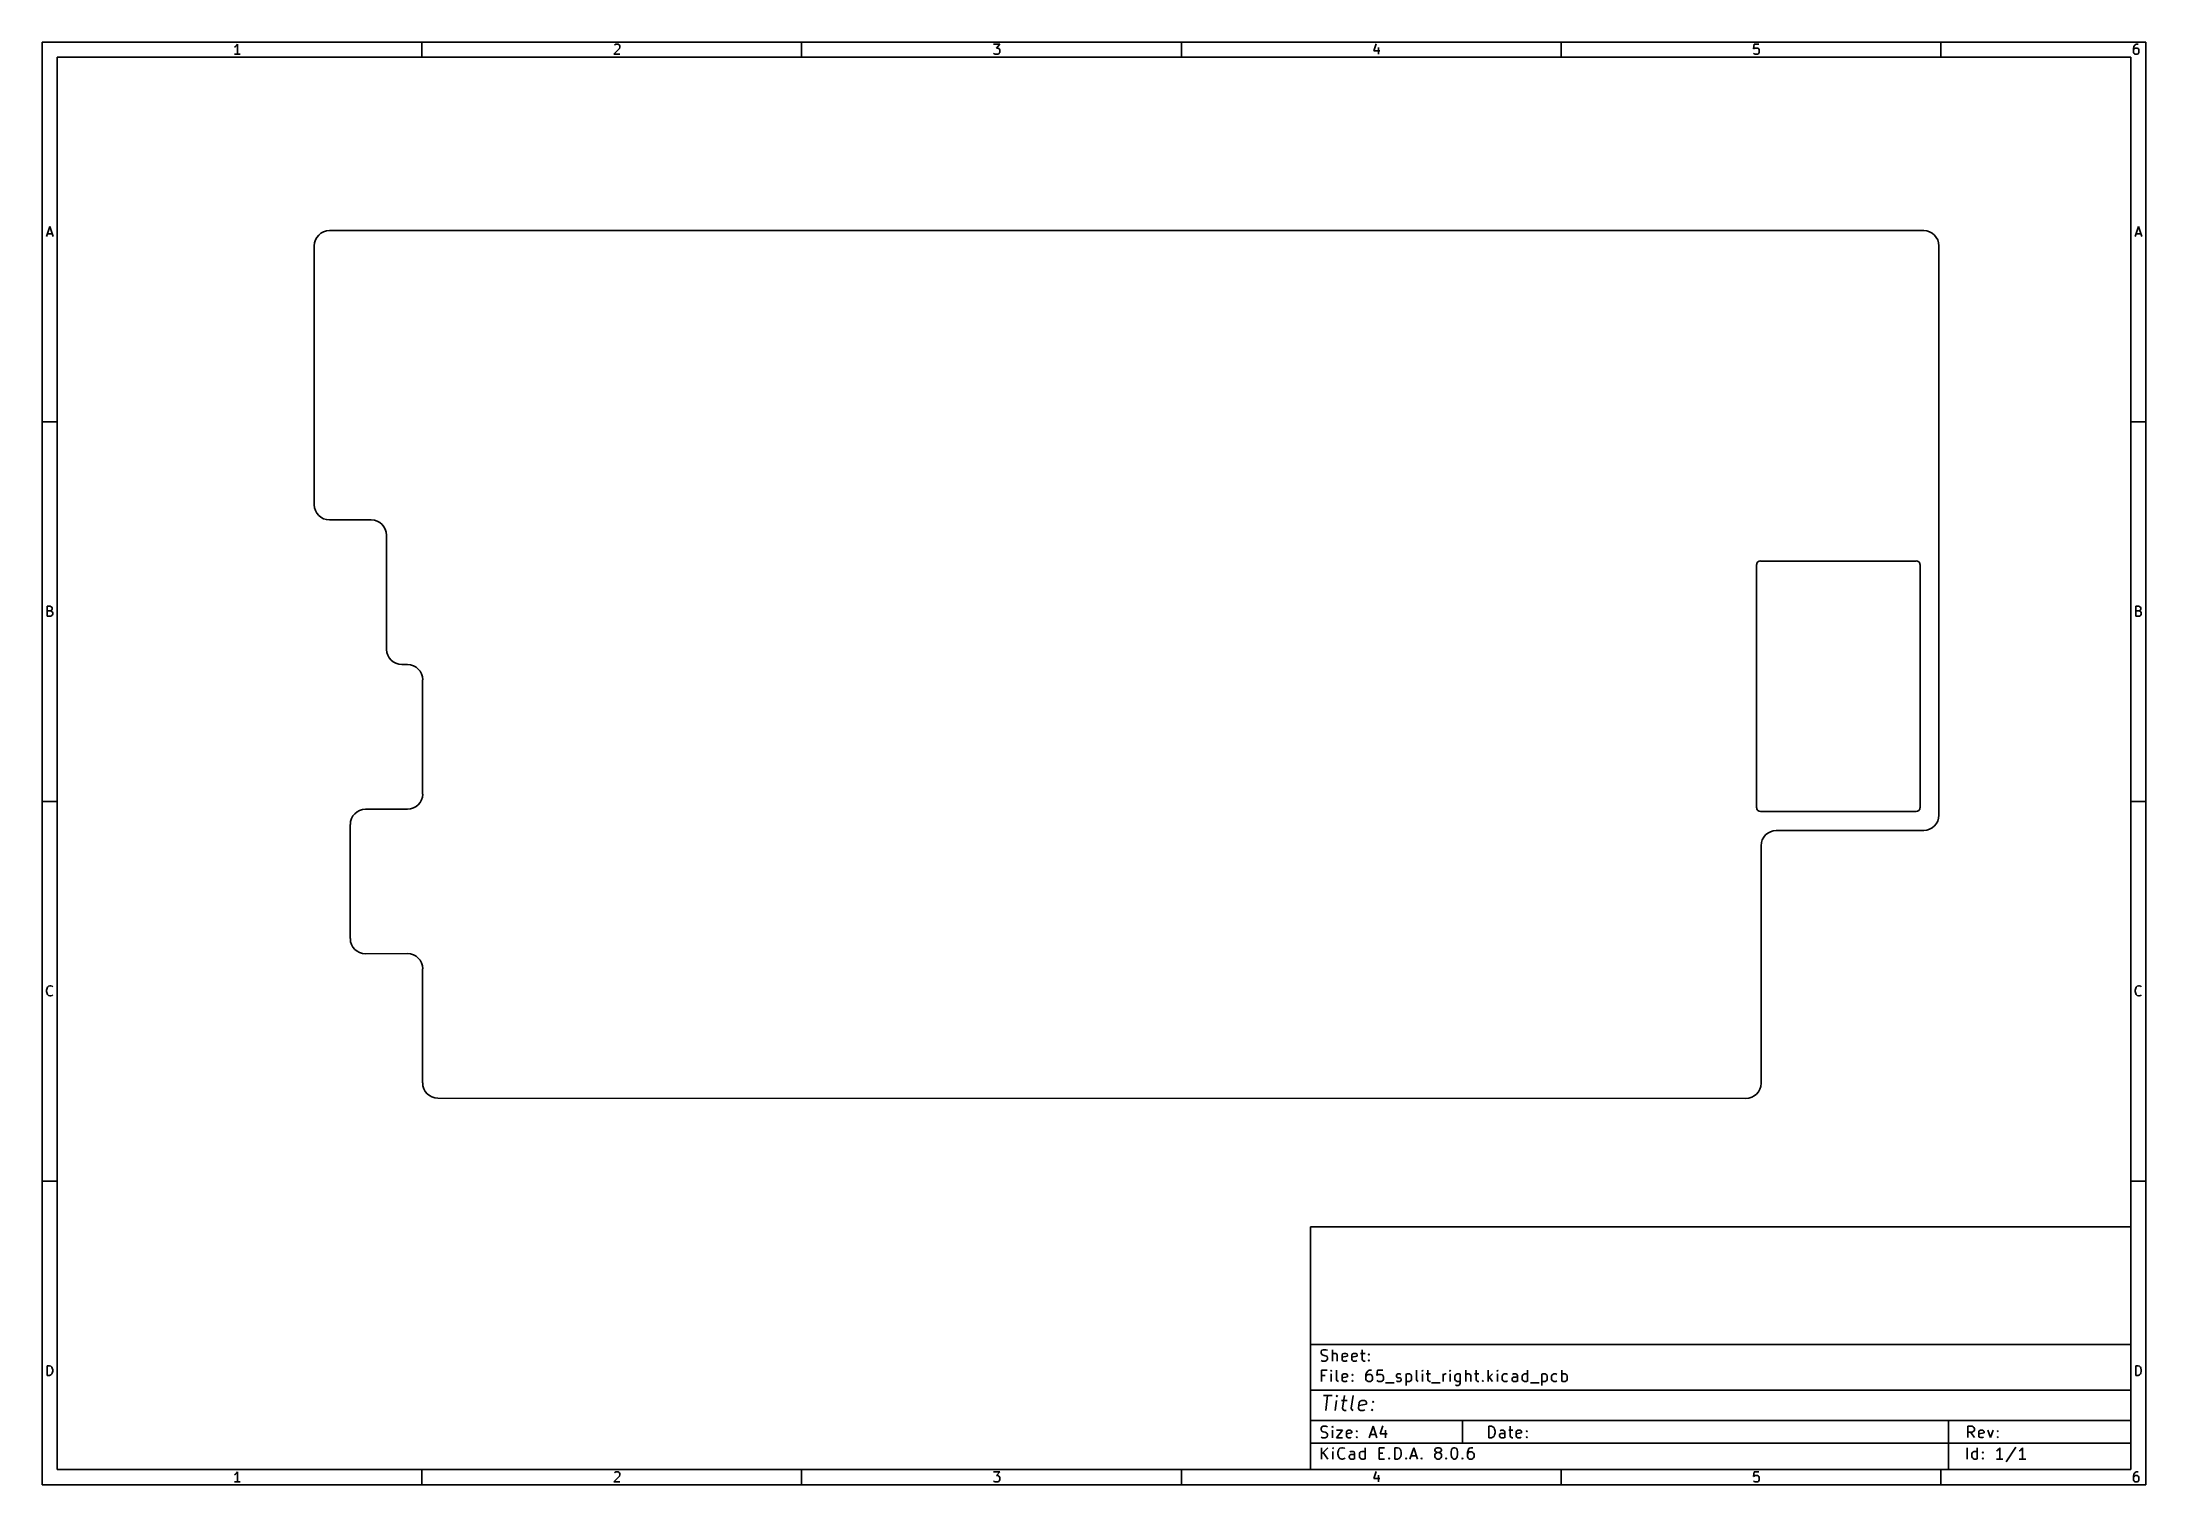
# Model space of a CAD drawing. Extents: x -9.8 to 1.1, y -6.5 to 1.
import ezdxf

# ---------------------------------------------------------------- set-up
doc = ezdxf.new("R2010")
doc.units = 0
doc.header["$MEASUREMENT"] = 0
doc.layers.add('BLACK', color=7, linetype='CONTINUOUS')

msp = doc.modelspace()

# ---------------------------------------------------------------- linework, layer by layer
at = {"layer": 'BLACK', "linetype": 'CONTINUOUS'}
for p, q in [((-9.833, 0.977), (1.073, 0.977)), ((-9.833, -6.503), (-9.833, 0.977)), ((-9.754, 0.899), (0.994, 0.899)), ((-9.754, -6.424), (-9.754, 0.899)), ((-8.83, 0.954), (-8.835, 0.951)), ((-8.805, 0.915), (-8.835, 0.915)), ((-8.825, 0.959), (-8.83, 0.954)), ((-8.82, 0.966), (-8.825, 0.959)), ((-8.82, 0.915), (-8.82, 0.966)), ((-7.864, 0.899), (-7.864, 0.977)), ((-6.839, 0.944), (-6.869, 0.915)), ((-6.869, 0.915), (-6.837, 0.915)), ((-6.866, 0.961), (-6.864, 0.963)), ((-6.864, 0.963), (-6.859, 0.966)), ((-6.859, 0.966), (-6.847, 0.966)), ((-6.847, 0.966), (-6.842, 0.963)), ((-6.842, 0.963), (-6.839, 0.961)), ((-6.839, 0.961), (-6.837, 0.956)), ((-6.837, 0.951), (-6.839, 0.944)), ((-6.837, 0.956), (-6.837, 0.951)), ((-5.896, 0.899), (-5.896, 0.977)), ((-4.9, 0.966), (-4.868, 0.966)), ((-4.898, 0.917), (-4.9, 0.92)), ((-4.893, 0.915), (-4.898, 0.917)), ((-4.878, 0.915), (-4.893, 0.915)), ((-4.868, 0.966), (-4.886, 0.946)), ((-4.886, 0.946), (-4.878, 0.946)), ((-4.878, 0.946), (-4.873, 0.944)), ((-4.873, 0.917), (-4.878, 0.915)), ((-4.873, 0.944), (-4.871, 0.942)), ((-4.871, 0.92), (-4.873, 0.917)), ((-4.871, 0.942), (-4.868, 0.937)), ((-4.868, 0.924), (-4.871, 0.92)), ((-4.868, 0.937), (-4.868, 0.924)), ((-3.927, 0.899), (-3.927, 0.977)), ((-2.917, 0.968), (-2.929, 0.932)), ((-2.929, 0.932), (-2.898, 0.932)), ((-2.905, 0.949), (-2.905, 0.915)), ((-1.959, 0.899), (-1.959, 0.977)), ((-0.958, 0.966), (-0.961, 0.942)), ((-0.961, 0.942), (-0.958, 0.944)), ((-0.958, 0.917), (-0.961, 0.92)), ((-0.934, 0.966), (-0.958, 0.966)), ((-0.958, 0.944), (-0.953, 0.946)), ((-0.953, 0.915), (-0.958, 0.917)), ((-0.953, 0.946), (-0.941, 0.946)), ((-0.941, 0.915), (-0.953, 0.915)), ((-0.941, 0.946), (-0.936, 0.944)), ((-0.936, 0.917), (-0.941, 0.915)), ((-0.936, 0.944), (-0.934, 0.942)), ((-0.934, 0.92), (-0.936, 0.917)), ((-0.934, 0.942), (-0.931, 0.937)), ((-0.931, 0.924), (-0.934, 0.92)), ((-0.931, 0.937), (-0.931, 0.924)), ((0.01, 0.899), (0.01, 0.977)), ((0.994, 0.899), (0.994, -6.424)), ((1.01, 0.954), (1.008, 0.944)), ((1.008, 0.944), (1.008, 0.924)), ((1.01, 0.942), (1.008, 0.937)), ((1.008, 0.924), (1.01, 0.92)), ((1.015, 0.961), (1.01, 0.954)), ((1.013, 0.944), (1.01, 0.942)), ((1.01, 0.92), (1.013, 0.917)), ((1.018, 0.946), (1.013, 0.944)), ((1.013, 0.917), (1.018, 0.915)), ((1.018, 0.963), (1.015, 0.961)), ((1.022, 0.966), (1.018, 0.963)), ((1.027, 0.946), (1.018, 0.946)), ((1.018, 0.915), (1.027, 0.915)), ((1.032, 0.966), (1.022, 0.966)), ((1.032, 0.944), (1.027, 0.946)), ((1.027, 0.915), (1.032, 0.917)), ((1.035, 0.942), (1.032, 0.944)), ((1.032, 0.917), (1.035, 0.92)), ((1.037, 0.937), (1.035, 0.942)), ((1.035, 0.92), (1.037, 0.924)), ((1.037, 0.924), (1.037, 0.937)), ((1.073, 0.977), (1.073, -6.503)), ((-9.81, -0.03), (-9.793, 0.021)), ((-9.793, 0.021), (-9.776, -0.03)), ((-8.343, 0), (-0.079, 0)), ((1.017, -0.03), (1.034, 0.021)), ((1.034, 0.021), (1.051, -0.03)), ((-9.805, -0.016), (-9.781, -0.016)), ((-8.422, -0.079), (-8.422, -1.421)), ((0, -0.079), (0, -3.031)), ((1.021, -0.016), (1.046, -0.016)), ((-9.833, -0.991), (-9.754, -0.991)), ((1.073, -0.991), (0.994, -0.991)), ((-8.126, -1.5), (-8.343, -1.5)), ((-8.047, -1.579), (-8.047, -2.171)), ((-0.945, -2.992), (-0.945, -1.732)), ((-0.925, -1.713), (-0.118, -1.713)), ((-0.098, -1.732), (-0.098, -2.992)), ((-9.807, -1.999), (-9.807, -1.948)), ((-9.807, -1.948), (-9.79, -1.948)), ((-9.79, -1.948), (-9.785, -1.95)), ((-9.785, -1.95), (-9.782, -1.952)), ((-9.782, -1.952), (-9.78, -1.957)), ((-9.78, -1.962), (-9.782, -1.967)), ((-9.78, -1.957), (-9.78, -1.962)), ((1.02, -1.999), (1.02, -1.948)), ((1.02, -1.948), (1.037, -1.948)), ((1.037, -1.948), (1.042, -1.95)), ((1.042, -1.95), (1.045, -1.952)), ((1.045, -1.952), (1.047, -1.957)), ((1.047, -1.962), (1.045, -1.967)), ((1.047, -1.957), (1.047, -1.962)), ((-9.79, -1.972), (-9.807, -1.972)), ((-9.787, -1.999), (-9.807, -1.999)), ((-9.785, -1.969), (-9.79, -1.972)), ((-9.79, -1.972), (-9.782, -1.974)), ((-9.782, -1.996), (-9.787, -1.999)), ((-9.782, -1.967), (-9.785, -1.969)), ((-9.782, -1.974), (-9.78, -1.977)), ((-9.78, -1.994), (-9.782, -1.996)), ((-9.78, -1.977), (-9.777, -1.982)), ((-9.777, -1.989), (-9.78, -1.994)), ((-9.777, -1.982), (-9.777, -1.989)), ((1.037, -1.972), (1.02, -1.972)), ((1.04, -1.999), (1.02, -1.999)), ((1.042, -1.969), (1.037, -1.972)), ((1.037, -1.972), (1.045, -1.974)), ((1.045, -1.996), (1.04, -1.999)), ((1.045, -1.967), (1.042, -1.969)), ((1.045, -1.974), (1.047, -1.977)), ((1.047, -1.994), (1.045, -1.996)), ((1.047, -1.977), (1.049, -1.982)), ((1.049, -1.989), (1.047, -1.994)), ((1.049, -1.982), (1.049, -1.989)), ((-7.938, -2.25), (-7.968, -2.25)), ((-7.86, -2.329), (-7.86, -2.921)), ((-9.833, -2.96), (-9.754, -2.96)), ((-7.938, -3), (-8.156, -3)), ((-0.118, -3.012), (-0.925, -3.012)), ((1.073, -2.96), (0.994, -2.96)), ((-8.235, -3.079), (-8.235, -3.671)), ((-0.079, -3.11), (-0.843, -3.11)), ((-0.922, -4.421), (-0.922, -3.189)), ((-8.156, -3.75), (-7.938, -3.748)), ((-9.807, -3.928), (-9.804, -3.923)), ((-9.804, -3.923), (-9.799, -3.918)), ((-9.799, -3.918), (-9.792, -3.916)), ((-9.792, -3.916), (-9.787, -3.916)), ((-9.787, -3.916), (-9.78, -3.918)), ((-9.78, -3.918), (-9.777, -3.921)), ((-7.86, -3.827), (-7.86, -4.419)), ((1.02, -3.928), (1.023, -3.923)), ((1.023, -3.923), (1.028, -3.918)), ((1.028, -3.918), (1.035, -3.916)), ((1.035, -3.916), (1.04, -3.916)), ((1.04, -3.916), (1.047, -3.918)), ((1.047, -3.918), (1.049, -3.921)), ((-9.809, -3.938), (-9.807, -3.928)), ((-9.809, -3.945), (-9.809, -3.938)), ((-9.807, -3.955), (-9.809, -3.945)), ((-9.804, -3.96), (-9.807, -3.955)), ((-9.799, -3.965), (-9.804, -3.96)), ((-9.792, -3.967), (-9.799, -3.965)), ((-9.787, -3.967), (-9.792, -3.967)), ((-9.78, -3.965), (-9.787, -3.967)), ((-9.777, -3.962), (-9.78, -3.965)), ((1.018, -3.938), (1.02, -3.928)), ((1.018, -3.945), (1.018, -3.938)), ((1.02, -3.955), (1.018, -3.945)), ((1.023, -3.96), (1.02, -3.955)), ((1.028, -3.965), (1.023, -3.96)), ((1.035, -3.967), (1.028, -3.965)), ((1.04, -3.967), (1.035, -3.967)), ((1.047, -3.965), (1.04, -3.967)), ((1.049, -3.962), (1.047, -3.965)), ((-7.781, -4.498), (-1.001, -4.5)), ((-9.833, -4.928), (-9.754, -4.928)), ((1.073, -4.928), (0.994, -4.928)), ((-3.258, -5.165), (0.994, -5.165)), ((-3.258, -6.424), (-3.258, -5.165)), ((0.994, -5.165), (0.994, -6.424)), ((-3.258, -5.775), (0.994, -5.775)), ((-9.807, -5.936), (-9.807, -5.885)), ((-9.807, -5.885), (-9.794, -5.885)), ((-9.794, -5.885), (-9.787, -5.887)), ((-9.787, -5.887), (-9.782, -5.892)), ((-3.203, -5.813), (-3.2, -5.807)), ((-3.203, -5.819), (-3.203, -5.813)), ((-3.2, -5.824), (-3.203, -5.819)), ((-3.203, -5.858), (-3.195, -5.861)), ((-3.2, -5.807), (-3.198, -5.805)), ((-3.198, -5.827), (-3.2, -5.824)), ((-3.198, -5.805), (-3.192, -5.802)), ((-3.192, -5.83), (-3.198, -5.827)), ((-3.195, -5.861), (-3.181, -5.861)), ((-3.192, -5.802), (-3.178, -5.802)), ((-3.181, -5.833), (-3.192, -5.83)), ((-3.175, -5.836), (-3.181, -5.833)), ((-3.181, -5.861), (-3.175, -5.858)), ((-3.178, -5.802), (-3.169, -5.805)), ((-3.172, -5.838), (-3.175, -5.836)), ((-3.175, -5.858), (-3.172, -5.855)), ((-3.169, -5.844), (-3.172, -5.838)), ((-3.172, -5.855), (-3.169, -5.85)), ((-3.169, -5.85), (-3.169, -5.844)), ((-3.144, -5.861), (-3.144, -5.802)), ((-3.141, -5.824), (-3.144, -5.827)), ((-3.136, -5.822), (-3.141, -5.824)), ((-3.127, -5.822), (-3.136, -5.822)), ((-3.122, -5.824), (-3.127, -5.822)), ((-3.119, -5.83), (-3.122, -5.824)), ((-3.119, -5.861), (-3.119, -5.83)), ((-3.094, -5.83), (-3.091, -5.824)), ((-3.094, -5.852), (-3.094, -5.83)), ((-3.065, -5.836), (-3.094, -5.841)), ((-3.091, -5.858), (-3.094, -5.852)), ((-3.091, -5.824), (-3.085, -5.822)), ((-3.085, -5.861), (-3.091, -5.858)), ((-3.085, -5.822), (-3.074, -5.822)), ((-3.074, -5.861), (-3.085, -5.861)), ((-3.074, -5.822), (-3.068, -5.824)), ((-3.068, -5.858), (-3.074, -5.861)), ((-3.068, -5.824), (-3.065, -5.83)), ((-3.065, -5.83), (-3.065, -5.836)), ((-3.043, -5.83), (-3.04, -5.824)), ((-3.043, -5.852), (-3.043, -5.83)), ((-3.015, -5.836), (-3.043, -5.841)), ((-3.04, -5.858), (-3.043, -5.852)), ((-3.04, -5.824), (-3.035, -5.822)), ((-3.035, -5.861), (-3.04, -5.858)), ((-3.035, -5.822), (-3.023, -5.822)), ((-3.023, -5.861), (-3.035, -5.861)), ((-3.023, -5.822), (-3.018, -5.824)), ((-3.018, -5.858), (-3.023, -5.861)), ((-3.018, -5.824), (-3.015, -5.83)), ((-3.015, -5.83), (-3.015, -5.836)), ((-2.998, -5.822), (-2.975, -5.822)), ((-2.99, -5.802), (-2.99, -5.852)), ((-2.99, -5.852), (-2.987, -5.858)), ((-2.987, -5.858), (-2.981, -5.861)), ((-2.981, -5.861), (-2.975, -5.861)), ((-2.959, -5.827), (-2.956, -5.824)), ((-2.956, -5.83), (-2.959, -5.827)), ((-2.959, -5.858), (-2.956, -5.855)), ((-2.956, -5.861), (-2.959, -5.858)), ((-2.956, -5.824), (-2.953, -5.827)), ((-2.956, -5.824), (-2.956, -5.83)), ((-2.953, -5.827), (-2.956, -5.83)), ((-2.956, -5.855), (-2.953, -5.858)), ((-2.956, -5.855), (-2.956, -5.861)), ((-2.953, -5.858), (-2.956, -5.861)), ((1.02, -5.936), (1.02, -5.885)), ((1.02, -5.885), (1.032, -5.885)), ((1.032, -5.885), (1.04, -5.887)), ((1.04, -5.887), (1.045, -5.892)), ((-9.794, -5.936), (-9.807, -5.936)), ((-9.787, -5.933), (-9.794, -5.936)), ((-9.782, -5.928), (-9.787, -5.933)), ((-9.782, -5.892), (-9.78, -5.897)), ((-9.78, -5.924), (-9.782, -5.928)), ((-9.78, -5.897), (-9.777, -5.906)), ((-9.777, -5.914), (-9.78, -5.924)), ((-9.777, -5.906), (-9.777, -5.914)), ((-3.2, -5.967), (-3.2, -5.908)), ((-3.2, -5.908), (-3.172, -5.908)), ((-3.181, -5.936), (-3.2, -5.936)), ((-3.15, -5.908), (-3.153, -5.911)), ((-3.153, -5.911), (-3.15, -5.914)), ((-3.147, -5.911), (-3.15, -5.908)), ((-3.15, -5.908), (-3.15, -5.914)), ((-3.15, -5.914), (-3.147, -5.911)), ((-3.15, -5.967), (-3.15, -5.928)), ((-3.122, -5.959), (-3.122, -5.908)), ((-3.119, -5.964), (-3.122, -5.959)), ((-3.113, -5.967), (-3.119, -5.964)), ((-3.094, -5.936), (-3.091, -5.931)), ((-3.094, -5.959), (-3.094, -5.936)), ((-3.065, -5.942), (-3.094, -5.948)), ((-3.091, -5.964), (-3.094, -5.959)), ((-3.091, -5.931), (-3.085, -5.928)), ((-3.085, -5.967), (-3.091, -5.964)), ((-3.085, -5.928), (-3.074, -5.928)), ((-3.074, -5.967), (-3.085, -5.967)), ((-3.074, -5.928), (-3.068, -5.931)), ((-3.068, -5.964), (-3.074, -5.967)), ((-3.068, -5.931), (-3.065, -5.936)), ((-3.065, -5.936), (-3.065, -5.942)), ((-3.043, -5.933), (-3.04, -5.931)), ((-3.04, -5.936), (-3.043, -5.933)), ((-3.043, -5.964), (-3.04, -5.962)), ((-3.04, -5.967), (-3.043, -5.964)), ((-3.04, -5.931), (-3.037, -5.933)), ((-3.04, -5.931), (-3.04, -5.936)), ((-3.037, -5.933), (-3.04, -5.936)), ((-3.04, -5.962), (-3.037, -5.964)), ((-3.04, -5.962), (-3.04, -5.967)), ((-3.037, -5.964), (-3.04, -5.967)), ((-2.967, -5.922), (-2.97, -5.933)), ((-2.97, -5.933), (-2.97, -5.956)), ((-2.967, -5.936), (-2.97, -5.942)), ((-2.97, -5.956), (-2.967, -5.962)), ((-2.961, -5.914), (-2.967, -5.922)), ((-2.964, -5.933), (-2.967, -5.936)), ((-2.967, -5.962), (-2.964, -5.964)), ((-2.959, -5.931), (-2.964, -5.933)), ((-2.964, -5.964), (-2.959, -5.967)), ((-2.959, -5.911), (-2.961, -5.914)), ((-2.953, -5.908), (-2.959, -5.911)), ((-2.947, -5.931), (-2.959, -5.931)), ((-2.959, -5.967), (-2.947, -5.967)), ((-2.942, -5.908), (-2.953, -5.908)), ((-2.942, -5.933), (-2.947, -5.931)), ((-2.947, -5.967), (-2.942, -5.964)), ((-2.939, -5.936), (-2.942, -5.933)), ((-2.942, -5.964), (-2.939, -5.962)), ((-2.936, -5.942), (-2.939, -5.936)), ((-2.939, -5.962), (-2.936, -5.956)), ((-2.936, -5.956), (-2.936, -5.942)), ((-2.911, -5.908), (-2.914, -5.936)), ((-2.914, -5.936), (-2.911, -5.933)), ((-2.911, -5.964), (-2.914, -5.962)), ((-2.883, -5.908), (-2.911, -5.908)), ((-2.911, -5.933), (-2.905, -5.931)), ((-2.905, -5.967), (-2.911, -5.964)), ((-2.905, -5.931), (-2.891, -5.931)), ((-2.891, -5.967), (-2.905, -5.967)), ((-2.891, -5.931), (-2.885, -5.933)), ((-2.885, -5.964), (-2.891, -5.967)), ((-2.885, -5.933), (-2.883, -5.936)), ((-2.883, -5.962), (-2.885, -5.964)), ((-2.883, -5.936), (-2.88, -5.942)), ((-2.88, -5.956), (-2.883, -5.962)), ((-2.88, -5.942), (-2.88, -5.956)), ((-2.869, -5.973), (-2.824, -5.973)), ((-2.812, -5.936), (-2.81, -5.931)), ((-2.812, -5.939), (-2.812, -5.936)), ((-2.81, -5.945), (-2.812, -5.939)), ((-2.812, -5.964), (-2.807, -5.967)), ((-2.81, -5.931), (-2.804, -5.928)), ((-2.804, -5.948), (-2.81, -5.945)), ((-2.807, -5.967), (-2.795, -5.967)), ((-2.804, -5.928), (-2.795, -5.928)), ((-2.795, -5.948), (-2.804, -5.948)), ((-2.795, -5.928), (-2.79, -5.931)), ((-2.79, -5.95), (-2.795, -5.948)), ((-2.795, -5.967), (-2.79, -5.964)), ((-2.787, -5.956), (-2.79, -5.95)), ((-2.79, -5.964), (-2.787, -5.959)), ((-2.787, -5.959), (-2.787, -5.956)), ((-2.762, -5.928), (-2.762, -5.987)), ((-2.762, -5.931), (-2.756, -5.928)), ((-2.756, -5.967), (-2.762, -5.964)), ((-2.756, -5.928), (-2.745, -5.928)), ((-2.745, -5.967), (-2.756, -5.967)), ((-2.745, -5.928), (-2.739, -5.931)), ((-2.739, -5.964), (-2.745, -5.967)), ((-2.739, -5.931), (-2.736, -5.933)), ((-2.736, -5.962), (-2.739, -5.964)), ((-2.736, -5.933), (-2.734, -5.939)), ((-2.734, -5.956), (-2.736, -5.962)), ((-2.734, -5.939), (-2.734, -5.956)), ((-2.708, -5.959), (-2.708, -5.908)), ((-2.705, -5.964), (-2.708, -5.959)), ((-2.7, -5.967), (-2.705, -5.964)), ((-2.677, -5.908), (-2.68, -5.911)), ((-2.68, -5.911), (-2.677, -5.914)), ((-2.675, -5.911), (-2.677, -5.908)), ((-2.677, -5.908), (-2.677, -5.914)), ((-2.677, -5.914), (-2.675, -5.911)), ((-2.677, -5.967), (-2.677, -5.928)), ((-2.658, -5.928), (-2.635, -5.928)), ((-2.649, -5.908), (-2.649, -5.959)), ((-2.649, -5.959), (-2.646, -5.964)), ((-2.646, -5.964), (-2.641, -5.967)), ((-2.641, -5.967), (-2.635, -5.967)), ((-2.63, -5.973), (-2.585, -5.973)), ((-2.57, -5.967), (-2.57, -5.928)), ((-2.57, -5.939), (-2.568, -5.933)), ((-2.568, -5.933), (-2.565, -5.931)), ((-2.565, -5.931), (-2.559, -5.928)), ((-2.559, -5.928), (-2.554, -5.928)), ((-2.534, -5.908), (-2.537, -5.911)), ((-2.537, -5.911), (-2.534, -5.914)), ((-2.531, -5.911), (-2.534, -5.908)), ((-2.534, -5.908), (-2.534, -5.914)), ((-2.534, -5.914), (-2.531, -5.911)), ((-2.534, -5.967), (-2.534, -5.928)), ((-2.509, -5.939), (-2.506, -5.933)), ((-2.509, -5.956), (-2.509, -5.939)), ((-2.506, -5.962), (-2.509, -5.956)), ((-2.506, -5.933), (-2.503, -5.931)), ((-2.503, -5.964), (-2.506, -5.962)), ((-2.5, -5.987), (-2.506, -5.984)), ((-2.503, -5.931), (-2.497, -5.928)), ((-2.497, -5.967), (-2.503, -5.964)), ((-2.492, -5.987), (-2.5, -5.987)), ((-2.497, -5.928), (-2.486, -5.928)), ((-2.486, -5.967), (-2.497, -5.967)), ((-2.486, -5.984), (-2.492, -5.987)), ((-2.486, -5.928), (-2.481, -5.931)), ((-2.481, -5.964), (-2.486, -5.967)), ((-2.483, -5.981), (-2.486, -5.984)), ((-2.481, -5.976), (-2.483, -5.981)), ((-2.481, -5.928), (-2.481, -5.976)), ((-2.452, -5.967), (-2.452, -5.908)), ((-2.45, -5.931), (-2.452, -5.933)), ((-2.444, -5.928), (-2.45, -5.931)), ((-2.436, -5.928), (-2.444, -5.928)), ((-2.43, -5.931), (-2.436, -5.928)), ((-2.427, -5.936), (-2.43, -5.931)), ((-2.427, -5.967), (-2.427, -5.936)), ((-2.407, -5.928), (-2.385, -5.928)), ((-2.399, -5.908), (-2.399, -5.959)), ((-2.399, -5.959), (-2.396, -5.964)), ((-2.396, -5.964), (-2.391, -5.967)), ((-2.391, -5.967), (-2.385, -5.967)), ((-2.368, -5.964), (-2.365, -5.962)), ((-2.365, -5.967), (-2.368, -5.964)), ((-2.365, -5.962), (-2.362, -5.964)), ((-2.365, -5.962), (-2.365, -5.967)), ((-2.362, -5.964), (-2.365, -5.967)), ((-2.337, -5.967), (-2.337, -5.908)), ((-2.315, -5.928), (-2.337, -5.95)), ((-2.331, -5.945), (-2.315, -5.967)), ((-2.289, -5.908), (-2.292, -5.911)), ((-2.292, -5.911), (-2.289, -5.914)), ((-2.286, -5.911), (-2.289, -5.908)), ((-2.289, -5.908), (-2.289, -5.914)), ((-2.289, -5.914), (-2.286, -5.911)), ((-2.289, -5.967), (-2.289, -5.928)), ((-2.264, -5.939), (-2.261, -5.933)), ((-2.264, -5.956), (-2.264, -5.939)), ((-2.261, -5.962), (-2.264, -5.956)), ((-2.261, -5.933), (-2.258, -5.931)), ((-2.258, -5.964), (-2.261, -5.962)), ((-2.258, -5.931), (-2.253, -5.928)), ((-2.253, -5.967), (-2.258, -5.964)), ((-2.253, -5.928), (-2.241, -5.928)), ((-2.241, -5.967), (-2.253, -5.967)), ((-2.241, -5.928), (-2.236, -5.931)), ((-2.236, -5.964), (-2.241, -5.967)), ((-2.213, -5.953), (-2.211, -5.948)), ((-2.213, -5.959), (-2.213, -5.953)), ((-2.211, -5.964), (-2.213, -5.959)), ((-2.205, -5.928), (-2.211, -5.931)), ((-2.211, -5.948), (-2.205, -5.945)), ((-2.205, -5.967), (-2.211, -5.964)), ((-2.194, -5.928), (-2.205, -5.928)), ((-2.205, -5.945), (-2.191, -5.945)), ((-2.191, -5.967), (-2.205, -5.967)), ((-2.188, -5.931), (-2.194, -5.928)), ((-2.191, -5.945), (-2.185, -5.942)), ((-2.185, -5.964), (-2.191, -5.967)), ((-2.185, -5.936), (-2.188, -5.931)), ((-2.185, -5.967), (-2.185, -5.936)), ((-2.16, -5.939), (-2.157, -5.933)), ((-2.16, -5.956), (-2.16, -5.939)), ((-2.157, -5.962), (-2.16, -5.956)), ((-2.157, -5.933), (-2.154, -5.931)), ((-2.154, -5.964), (-2.157, -5.962)), ((-2.154, -5.931), (-2.149, -5.928)), ((-2.149, -5.967), (-2.154, -5.964)), ((-2.149, -5.928), (-2.137, -5.928)), ((-2.137, -5.967), (-2.149, -5.967)), ((-2.137, -5.928), (-2.132, -5.931)), ((-2.132, -5.964), (-2.137, -5.967)), ((-2.132, -5.967), (-2.132, -5.908)), ((-2.118, -5.973), (-2.073, -5.973)), ((-2.059, -5.928), (-2.059, -5.987)), ((-2.059, -5.931), (-2.053, -5.928)), ((-2.053, -5.967), (-2.059, -5.964)), ((-2.053, -5.928), (-2.042, -5.928)), ((-2.042, -5.967), (-2.053, -5.967)), ((-2.042, -5.928), (-2.036, -5.931)), ((-2.036, -5.964), (-2.042, -5.967)), ((-2.036, -5.931), (-2.033, -5.933)), ((-2.033, -5.962), (-2.036, -5.964)), ((-2.033, -5.933), (-2.031, -5.939)), ((-2.031, -5.956), (-2.033, -5.962)), ((-2.031, -5.939), (-2.031, -5.956)), ((-2.008, -5.939), (-2.005, -5.933)), ((-2.008, -5.956), (-2.008, -5.939)), ((-2.005, -5.962), (-2.008, -5.956)), ((-2.005, -5.933), (-2.002, -5.931)), ((-2.002, -5.964), (-2.005, -5.962)), ((-2.002, -5.931), (-1.997, -5.928)), ((-1.997, -5.967), (-2.002, -5.964)), ((-1.997, -5.928), (-1.986, -5.928)), ((-1.986, -5.967), (-1.997, -5.967)), ((-1.986, -5.928), (-1.98, -5.931)), ((-1.98, -5.964), (-1.986, -5.967)), ((-1.955, -5.967), (-1.955, -5.908)), ((-1.955, -5.931), (-1.949, -5.928)), ((-1.949, -5.967), (-1.955, -5.964)), ((-1.949, -5.928), (-1.938, -5.928)), ((-1.938, -5.967), (-1.949, -5.967)), ((-1.938, -5.928), (-1.932, -5.931)), ((-1.932, -5.964), (-1.938, -5.967)), ((-1.932, -5.931), (-1.929, -5.933)), ((-1.929, -5.962), (-1.932, -5.964)), ((-1.929, -5.933), (-1.927, -5.939)), ((-1.927, -5.956), (-1.929, -5.962)), ((-1.927, -5.939), (-1.927, -5.956)), ((1.032, -5.936), (1.02, -5.936)), ((1.04, -5.933), (1.032, -5.936)), ((1.045, -5.928), (1.04, -5.933)), ((1.045, -5.892), (1.047, -5.897)), ((1.047, -5.924), (1.045, -5.928)), ((1.047, -5.897), (1.049, -5.906)), ((1.049, -5.914), (1.047, -5.924)), ((1.049, -5.906), (1.049, -5.914)), ((-3.258, -6.011), (0.994, -6.011)), ((-3.191, -6.039), (-3.146, -6.039)), ((-3.178, -6.118), (-3.169, -6.039)), ((-3.13, -6.118), (-3.123, -6.065)), ((-3.12, -6.039), (-3.124, -6.043)), ((-3.124, -6.043), (-3.121, -6.046)), ((-3.12, -6.039), (-3.121, -6.046)), ((-3.121, -6.046), (-3.117, -6.043)), ((-3.117, -6.043), (-3.12, -6.039)), ((-3.097, -6.065), (-3.067, -6.065)), ((-3.082, -6.039), (-3.091, -6.106)), ((-3.091, -6.106), (-3.088, -6.114)), ((-3.046, -6.106), (-3.037, -6.039)), ((-3.043, -6.114), (-3.046, -6.106)), ((-3.008, -6.106), (-3.005, -6.076)), ((-3.006, -6.114), (-3.008, -6.106)), ((-2.968, -6.084), (-3.006, -6.091)), ((-3.005, -6.076), (-3, -6.069)), ((-3, -6.069), (-2.992, -6.065)), ((-2.992, -6.065), (-2.977, -6.065)), ((-2.977, -6.065), (-2.97, -6.069)), ((-2.97, -6.069), (-2.967, -6.076)), ((-2.967, -6.076), (-2.968, -6.084)), ((-2.937, -6.073), (-2.932, -6.069)), ((-2.933, -6.076), (-2.937, -6.073)), ((-2.932, -6.069), (-2.933, -6.076)), ((-2.929, -6.073), (-2.933, -6.076)), ((-2.932, -6.069), (-2.929, -6.073)), ((-3.258, -6.169), (0.994, -6.169)), ((-3.203, -6.211), (-3.2, -6.205)), ((-3.203, -6.216), (-3.203, -6.211)), ((-3.2, -6.205), (-3.198, -6.202)), ((-3.198, -6.202), (-3.192, -6.199)), ((-3.192, -6.199), (-3.178, -6.199)), ((-3.178, -6.199), (-3.169, -6.202)), ((-3.144, -6.199), (-3.147, -6.202)), ((-3.147, -6.202), (-3.144, -6.205)), ((-3.141, -6.202), (-3.144, -6.199)), ((-3.144, -6.199), (-3.144, -6.205)), ((-3.144, -6.205), (-3.141, -6.202)), ((-3.088, -6.114), (-3.081, -6.118)), ((-3.081, -6.118), (-3.073, -6.118)), ((-3.036, -6.118), (-3.043, -6.114)), ((-2.999, -6.118), (-3.006, -6.114)), ((-2.984, -6.118), (-2.999, -6.118)), ((-2.976, -6.114), (-2.984, -6.118)), ((-2.953, -6.259), (-2.933, -6.199)), ((-2.942, -6.114), (-2.938, -6.11)), ((-2.939, -6.118), (-2.942, -6.114)), ((-2.938, -6.11), (-2.939, -6.118)), ((-2.934, -6.114), (-2.939, -6.118)), ((-2.938, -6.11), (-2.934, -6.114)), ((-2.933, -6.199), (-2.914, -6.259)), ((-2.883, -6.197), (-2.897, -6.239)), ((-2.47, -6.169), (-2.47, -6.287)), ((-2.334, -6.259), (-2.334, -6.199)), ((-2.334, -6.199), (-2.32, -6.199)), ((-2.32, -6.199), (-2.312, -6.202)), ((-2.312, -6.202), (-2.306, -6.208)), ((-2.306, -6.208), (-2.303, -6.214)), ((-2.303, -6.214), (-2.301, -6.225)), ((-2.222, -6.199), (-2.222, -6.25)), ((0.049, -6.169), (0.049, -6.424)), ((0.15, -6.258), (0.15, -6.199)), ((0.15, -6.199), (0.172, -6.199)), ((0.172, -6.199), (0.178, -6.202)), ((0.178, -6.202), (0.181, -6.205)), ((0.181, -6.205), (0.184, -6.21)), ((0.184, -6.21), (0.184, -6.219)), ((-3.258, -6.287), (0.994, -6.287)), ((-3.2, -6.222), (-3.203, -6.216)), ((-3.203, -6.256), (-3.195, -6.259)), ((-3.198, -6.225), (-3.2, -6.222)), ((-3.2, -6.369), (-3.2, -6.31)), ((-3.167, -6.31), (-3.2, -6.343)), ((-3.192, -6.228), (-3.198, -6.225)), ((-3.195, -6.259), (-3.181, -6.259)), ((-3.181, -6.23), (-3.192, -6.228)), ((-3.175, -6.233), (-3.181, -6.23)), ((-3.181, -6.259), (-3.175, -6.256)), ((-3.172, -6.236), (-3.175, -6.233)), ((-3.175, -6.256), (-3.172, -6.253)), ((-3.169, -6.242), (-3.172, -6.236)), ((-3.172, -6.253), (-3.169, -6.247)), ((-3.169, -6.247), (-3.169, -6.242)), ((-3.144, -6.259), (-3.144, -6.219)), ((-3.141, -6.31), (-3.144, -6.313)), ((-3.144, -6.313), (-3.141, -6.315)), ((-3.139, -6.313), (-3.141, -6.31)), ((-3.141, -6.31), (-3.141, -6.315)), ((-3.141, -6.315), (-3.139, -6.313)), ((-3.122, -6.219), (-3.091, -6.219)), ((-3.091, -6.219), (-3.122, -6.259)), ((-3.122, -6.259), (-3.091, -6.259)), ((-3.116, -6.335), (-3.113, -6.324)), ((-3.113, -6.324), (-3.11, -6.318)), ((-3.11, -6.318), (-3.105, -6.313)), ((-3.105, -6.313), (-3.096, -6.31)), ((-3.096, -6.31), (-3.091, -6.31)), ((-3.091, -6.31), (-3.082, -6.313)), ((-3.082, -6.313), (-3.079, -6.315)), ((-3.071, -6.228), (-3.068, -6.222)), ((-3.071, -6.25), (-3.071, -6.228)), ((-3.043, -6.233), (-3.071, -6.239)), ((-3.068, -6.256), (-3.071, -6.25)), ((-3.068, -6.222), (-3.063, -6.219)), ((-3.063, -6.259), (-3.068, -6.256)), ((-3.063, -6.219), (-3.051, -6.219)), ((-3.051, -6.259), (-3.063, -6.259)), ((-3.051, -6.219), (-3.046, -6.222)), ((-3.046, -6.256), (-3.051, -6.259)), ((-3.046, -6.222), (-3.043, -6.228)), ((-3.043, -6.228), (-3.043, -6.233)), ((-3.02, -6.225), (-3.018, -6.222)), ((-3.018, -6.228), (-3.02, -6.225)), ((-3.02, -6.256), (-3.018, -6.253)), ((-3.018, -6.259), (-3.02, -6.256)), ((-3.018, -6.222), (-3.015, -6.225)), ((-3.018, -6.222), (-3.018, -6.228)), ((-3.015, -6.225), (-3.018, -6.228)), ((-3.018, -6.253), (-3.015, -6.256)), ((-3.018, -6.253), (-3.018, -6.259)), ((-3.015, -6.256), (-3.018, -6.259)), ((-2.975, -6.369), (-2.975, -6.31)), ((-2.947, -6.242), (-2.919, -6.242)), ((-2.902, -6.369), (-2.902, -6.31)), ((-2.902, -6.31), (-2.874, -6.31)), ((-2.897, -6.239), (-2.86, -6.239)), ((-2.869, -6.219), (-2.869, -6.259)), ((-2.821, -6.369), (-2.821, -6.31)), ((-2.821, -6.31), (-2.807, -6.31)), ((-2.807, -6.31), (-2.798, -6.313)), ((-2.798, -6.313), (-2.793, -6.318)), ((-2.793, -6.318), (-2.79, -6.324)), ((-2.79, -6.324), (-2.787, -6.335)), ((-2.742, -6.369), (-2.722, -6.31)), ((-2.722, -6.31), (-2.703, -6.369)), ((-2.613, -6.321), (-2.61, -6.315)), ((-2.613, -6.324), (-2.613, -6.321)), ((-2.61, -6.329), (-2.613, -6.324)), ((-2.61, -6.315), (-2.607, -6.313)), ((-2.607, -6.313), (-2.601, -6.31)), ((-2.601, -6.31), (-2.59, -6.31)), ((-2.59, -6.31), (-2.585, -6.313)), ((-2.585, -6.313), (-2.582, -6.315)), ((-2.582, -6.315), (-2.579, -6.321)), ((-2.579, -6.324), (-2.582, -6.329)), ((-2.579, -6.321), (-2.579, -6.324)), ((-2.528, -6.332), (-2.526, -6.321)), ((-2.526, -6.321), (-2.523, -6.315)), ((-2.523, -6.315), (-2.52, -6.313)), ((-2.52, -6.313), (-2.514, -6.31)), ((-2.514, -6.31), (-2.509, -6.31)), ((-2.509, -6.31), (-2.503, -6.313)), ((-2.503, -6.313), (-2.5, -6.315)), ((-2.5, -6.315), (-2.497, -6.321)), ((-2.497, -6.321), (-2.495, -6.332)), ((-2.441, -6.324), (-2.444, -6.335)), ((-2.436, -6.315), (-2.441, -6.324)), ((-2.433, -6.313), (-2.436, -6.315)), ((-2.427, -6.31), (-2.433, -6.313)), ((-2.416, -6.31), (-2.427, -6.31)), ((-2.32, -6.259), (-2.334, -6.259)), ((-2.312, -6.256), (-2.32, -6.259)), ((-2.306, -6.25), (-2.312, -6.256)), ((-2.303, -6.244), (-2.306, -6.25)), ((-2.301, -6.233), (-2.303, -6.244)), ((-2.301, -6.225), (-2.301, -6.233)), ((-2.278, -6.244), (-2.275, -6.239)), ((-2.278, -6.25), (-2.278, -6.244)), ((-2.275, -6.256), (-2.278, -6.25)), ((-2.27, -6.219), (-2.275, -6.222)), ((-2.275, -6.239), (-2.27, -6.236)), ((-2.27, -6.259), (-2.275, -6.256)), ((-2.258, -6.219), (-2.27, -6.219)), ((-2.27, -6.236), (-2.256, -6.236)), ((-2.256, -6.259), (-2.27, -6.259)), ((-2.253, -6.222), (-2.258, -6.219)), ((-2.256, -6.236), (-2.25, -6.233)), ((-2.25, -6.256), (-2.256, -6.259)), ((-2.25, -6.228), (-2.253, -6.222)), ((-2.25, -6.259), (-2.25, -6.228)), ((-2.23, -6.219), (-2.208, -6.219)), ((-2.222, -6.25), (-2.219, -6.256)), ((-2.219, -6.256), (-2.213, -6.259)), ((-2.213, -6.259), (-2.208, -6.259)), ((-2.191, -6.228), (-2.188, -6.222)), ((-2.191, -6.25), (-2.191, -6.228)), ((-2.163, -6.233), (-2.191, -6.239)), ((-2.188, -6.256), (-2.191, -6.25)), ((-2.188, -6.222), (-2.182, -6.219)), ((-2.182, -6.259), (-2.188, -6.256)), ((-2.182, -6.219), (-2.171, -6.219)), ((-2.171, -6.259), (-2.182, -6.259)), ((-2.171, -6.219), (-2.166, -6.222)), ((-2.166, -6.256), (-2.171, -6.259)), ((-2.166, -6.222), (-2.163, -6.228)), ((-2.163, -6.228), (-2.163, -6.233)), ((-2.14, -6.225), (-2.137, -6.222)), ((-2.137, -6.228), (-2.14, -6.225)), ((-2.14, -6.256), (-2.137, -6.253)), ((-2.137, -6.259), (-2.14, -6.256)), ((-2.137, -6.222), (-2.135, -6.225)), ((-2.137, -6.222), (-2.137, -6.228)), ((-2.135, -6.225), (-2.137, -6.228)), ((-2.137, -6.253), (-2.135, -6.256)), ((-2.137, -6.253), (-2.137, -6.259)), ((-2.135, -6.256), (-2.137, -6.259)), ((0.146, -6.369), (0.146, -6.31)), ((0.172, -6.23), (0.15, -6.23)), ((0.184, -6.258), (0.164, -6.23)), ((0.178, -6.227), (0.172, -6.23)), ((0.181, -6.224), (0.178, -6.227)), ((0.184, -6.219), (0.181, -6.224)), ((0.199, -6.369), (0.199, -6.31)), ((0.206, -6.227), (0.209, -6.222)), ((0.206, -6.25), (0.206, -6.227)), ((0.234, -6.233), (0.206, -6.239)), ((0.209, -6.255), (0.206, -6.25)), ((0.209, -6.222), (0.215, -6.219)), ((0.215, -6.258), (0.209, -6.255)), ((0.215, -6.219), (0.226, -6.219)), ((0.226, -6.258), (0.215, -6.258)), ((0.226, -6.219), (0.231, -6.222)), ((0.231, -6.255), (0.226, -6.258)), ((0.231, -6.222), (0.234, -6.227)), ((0.234, -6.227), (0.234, -6.233)), ((0.254, -6.219), (0.268, -6.258)), ((0.268, -6.258), (0.282, -6.219)), ((0.304, -6.324), (0.298, -6.327)), ((0.302, -6.224), (0.305, -6.222)), ((0.305, -6.227), (0.302, -6.224)), ((0.302, -6.255), (0.305, -6.253)), ((0.305, -6.258), (0.302, -6.255)), ((0.309, -6.318), (0.304, -6.324)), ((0.305, -6.222), (0.307, -6.224)), ((0.305, -6.222), (0.305, -6.227)), ((0.307, -6.224), (0.305, -6.227)), ((0.305, -6.253), (0.307, -6.255)), ((0.305, -6.253), (0.305, -6.258)), ((0.307, -6.255), (0.305, -6.258)), ((0.315, -6.31), (0.309, -6.318)), ((0.315, -6.369), (0.315, -6.31)), ((0.399, -6.307), (0.349, -6.383)), ((0.422, -6.324), (0.416, -6.327)), ((0.427, -6.318), (0.422, -6.324)), ((0.433, -6.31), (0.427, -6.318)), ((0.433, -6.369), (0.433, -6.31)), ((0.994, -6.424), (-9.754, -6.424)), ((-7.864, -6.424), (-7.864, -6.503)), ((-5.896, -6.424), (-5.896, -6.503)), ((-3.927, -6.424), (-3.927, -6.503)), ((0.994, -6.424), (-3.258, -6.424)), ((-3.167, -6.369), (-3.192, -6.335)), ((-3.141, -6.369), (-3.141, -6.329)), ((-3.116, -6.343), (-3.116, -6.335)), ((-3.113, -6.355), (-3.116, -6.343)), ((-3.11, -6.36), (-3.113, -6.355)), ((-3.105, -6.366), (-3.11, -6.36)), ((-3.096, -6.369), (-3.105, -6.366)), ((-3.091, -6.369), (-3.096, -6.369)), ((-3.082, -6.366), (-3.091, -6.369)), ((-3.079, -6.363), (-3.082, -6.366)), ((-3.057, -6.355), (-3.054, -6.349)), ((-3.057, -6.36), (-3.057, -6.355)), ((-3.054, -6.366), (-3.057, -6.36)), ((-3.049, -6.329), (-3.054, -6.332)), ((-3.054, -6.349), (-3.049, -6.346)), ((-3.049, -6.369), (-3.054, -6.366)), ((-3.037, -6.329), (-3.049, -6.329)), ((-3.049, -6.346), (-3.035, -6.346)), ((-3.035, -6.369), (-3.049, -6.369)), ((-3.032, -6.332), (-3.037, -6.329)), ((-3.035, -6.346), (-3.029, -6.343)), ((-3.029, -6.366), (-3.035, -6.369)), ((-3.029, -6.338), (-3.032, -6.332)), ((-3.029, -6.369), (-3.029, -6.338)), ((-3.004, -6.341), (-3.001, -6.335)), ((-3.004, -6.358), (-3.004, -6.341)), ((-3.001, -6.363), (-3.004, -6.358)), ((-3.001, -6.335), (-2.998, -6.332)), ((-2.998, -6.366), (-3.001, -6.363)), ((-2.998, -6.332), (-2.992, -6.329)), ((-2.992, -6.369), (-2.998, -6.366)), ((-2.992, -6.329), (-2.981, -6.329)), ((-2.981, -6.369), (-2.992, -6.369)), ((-2.981, -6.329), (-2.975, -6.332)), ((-2.975, -6.366), (-2.981, -6.369)), ((-2.917, -6.434), (-2.929, -6.47)), ((-2.902, -6.338), (-2.883, -6.338)), ((-2.874, -6.369), (-2.902, -6.369)), ((-2.852, -6.366), (-2.849, -6.363)), ((-2.849, -6.369), (-2.852, -6.366)), ((-2.849, -6.363), (-2.846, -6.366)), ((-2.849, -6.363), (-2.849, -6.369)), ((-2.846, -6.366), (-2.849, -6.369)), ((-2.807, -6.369), (-2.821, -6.369)), ((-2.798, -6.366), (-2.807, -6.369)), ((-2.793, -6.36), (-2.798, -6.366)), ((-2.79, -6.355), (-2.793, -6.36)), ((-2.787, -6.343), (-2.79, -6.355)), ((-2.787, -6.335), (-2.787, -6.343)), ((-2.765, -6.366), (-2.762, -6.363)), ((-2.762, -6.369), (-2.765, -6.366)), ((-2.762, -6.363), (-2.759, -6.366)), ((-2.762, -6.363), (-2.762, -6.369)), ((-2.759, -6.366), (-2.762, -6.369)), ((-2.736, -6.352), (-2.708, -6.352)), ((-2.686, -6.366), (-2.683, -6.363)), ((-2.683, -6.369), (-2.686, -6.366)), ((-2.683, -6.363), (-2.68, -6.366)), ((-2.683, -6.363), (-2.683, -6.369)), ((-2.68, -6.366), (-2.683, -6.369)), ((-2.61, -6.341), (-2.613, -6.346)), ((-2.613, -6.346), (-2.613, -6.358)), ((-2.613, -6.358), (-2.61, -6.363)), ((-2.607, -6.332), (-2.61, -6.329)), ((-2.607, -6.338), (-2.61, -6.341)), ((-2.61, -6.363), (-2.607, -6.366)), ((-2.601, -6.335), (-2.607, -6.332)), ((-2.601, -6.335), (-2.607, -6.338)), ((-2.607, -6.366), (-2.601, -6.369)), ((-2.59, -6.335), (-2.601, -6.335)), ((-2.601, -6.369), (-2.59, -6.369)), ((-2.585, -6.332), (-2.59, -6.335)), ((-2.585, -6.338), (-2.59, -6.335)), ((-2.59, -6.369), (-2.585, -6.366)), ((-2.582, -6.329), (-2.585, -6.332)), ((-2.582, -6.341), (-2.585, -6.338)), ((-2.585, -6.366), (-2.582, -6.363)), ((-2.579, -6.346), (-2.582, -6.341)), ((-2.582, -6.363), (-2.579, -6.358)), ((-2.579, -6.358), (-2.579, -6.346)), ((-2.556, -6.366), (-2.554, -6.363)), ((-2.554, -6.369), (-2.556, -6.366)), ((-2.554, -6.363), (-2.551, -6.366)), ((-2.554, -6.363), (-2.554, -6.369)), ((-2.551, -6.366), (-2.554, -6.369)), ((-2.528, -6.346), (-2.528, -6.332)), ((-2.526, -6.358), (-2.528, -6.346)), ((-2.523, -6.363), (-2.526, -6.358)), ((-2.52, -6.366), (-2.523, -6.363)), ((-2.514, -6.369), (-2.52, -6.366)), ((-2.509, -6.369), (-2.514, -6.369)), ((-2.503, -6.366), (-2.509, -6.369)), ((-2.5, -6.363), (-2.503, -6.366)), ((-2.497, -6.358), (-2.5, -6.363)), ((-2.495, -6.346), (-2.497, -6.358)), ((-2.495, -6.332), (-2.495, -6.346)), ((-2.472, -6.366), (-2.469, -6.363)), ((-2.469, -6.369), (-2.472, -6.366)), ((-2.469, -6.363), (-2.466, -6.366)), ((-2.469, -6.363), (-2.469, -6.369)), ((-2.466, -6.366), (-2.469, -6.369)), ((-2.444, -6.335), (-2.444, -6.358)), ((-2.441, -6.338), (-2.444, -6.343)), ((-2.444, -6.358), (-2.441, -6.363)), ((-2.438, -6.335), (-2.441, -6.338)), ((-2.441, -6.363), (-2.438, -6.366)), ((-2.433, -6.332), (-2.438, -6.335)), ((-2.438, -6.366), (-2.433, -6.369)), ((-2.421, -6.332), (-2.433, -6.332)), ((-2.433, -6.369), (-2.421, -6.369)), ((-2.416, -6.335), (-2.421, -6.332)), ((-2.421, -6.369), (-2.416, -6.366)), ((-2.413, -6.338), (-2.416, -6.335)), ((-2.416, -6.366), (-2.413, -6.363)), ((-2.41, -6.343), (-2.413, -6.338)), ((-2.413, -6.363), (-2.41, -6.358)), ((-2.41, -6.358), (-2.41, -6.343)), ((-1.959, -6.424), (-1.959, -6.503)), ((0.01, -6.424), (0.01, -6.503)), ((0.171, -6.341), (0.174, -6.335)), ((0.171, -6.358), (0.171, -6.341)), ((0.174, -6.363), (0.171, -6.358)), ((0.174, -6.335), (0.177, -6.332)), ((0.177, -6.366), (0.174, -6.363)), ((0.177, -6.332), (0.183, -6.329)), ((0.183, -6.369), (0.177, -6.366)), ((0.183, -6.329), (0.194, -6.329)), ((0.194, -6.369), (0.183, -6.369)), ((0.194, -6.329), (0.199, -6.332)), ((0.199, -6.366), (0.194, -6.369)), ((0.225, -6.335), (0.228, -6.332)), ((0.228, -6.338), (0.225, -6.335)), ((0.225, -6.366), (0.228, -6.363)), ((0.228, -6.369), (0.225, -6.366)), ((0.228, -6.332), (0.23, -6.335)), ((0.228, -6.332), (0.228, -6.338)), ((0.23, -6.335), (0.228, -6.338)), ((0.228, -6.363), (0.23, -6.366)), ((0.228, -6.363), (0.228, -6.369)), ((0.23, -6.366), (0.228, -6.369)), ((0.332, -6.369), (0.298, -6.369)), ((0.45, -6.369), (0.416, -6.369)), ((1.073, -6.503), (-9.833, -6.503)), ((-8.83, -6.448), (-8.835, -6.451)), ((-8.805, -6.487), (-8.835, -6.487)), ((-8.825, -6.443), (-8.83, -6.448)), ((-8.82, -6.436), (-8.825, -6.443)), ((-8.82, -6.487), (-8.82, -6.436)), ((-6.839, -6.458), (-6.869, -6.487)), ((-6.869, -6.487), (-6.837, -6.487)), ((-6.866, -6.441), (-6.864, -6.438)), ((-6.864, -6.438), (-6.859, -6.436)), ((-6.859, -6.436), (-6.847, -6.436)), ((-6.847, -6.436), (-6.842, -6.438)), ((-6.842, -6.438), (-6.839, -6.441)), ((-6.839, -6.441), (-6.837, -6.446)), ((-6.837, -6.451), (-6.839, -6.458)), ((-6.837, -6.446), (-6.837, -6.451)), ((-4.9, -6.436), (-4.868, -6.436)), ((-4.898, -6.485), (-4.9, -6.482)), ((-4.893, -6.487), (-4.898, -6.485)), ((-4.878, -6.487), (-4.893, -6.487)), ((-4.868, -6.436), (-4.886, -6.455)), ((-4.886, -6.455), (-4.878, -6.455)), ((-4.878, -6.455), (-4.873, -6.458)), ((-4.873, -6.485), (-4.878, -6.487)), ((-4.873, -6.458), (-4.871, -6.46)), ((-4.871, -6.482), (-4.873, -6.485)), ((-4.871, -6.46), (-4.868, -6.465)), ((-4.868, -6.477), (-4.871, -6.482)), ((-4.868, -6.465), (-4.868, -6.477)), ((-2.929, -6.47), (-2.898, -6.47)), ((-2.905, -6.453), (-2.905, -6.487)), ((-0.958, -6.436), (-0.961, -6.46)), ((-0.961, -6.46), (-0.958, -6.458)), ((-0.958, -6.485), (-0.961, -6.482)), ((-0.934, -6.436), (-0.958, -6.436)), ((-0.958, -6.458), (-0.953, -6.455)), ((-0.953, -6.487), (-0.958, -6.485)), ((-0.953, -6.455), (-0.941, -6.455)), ((-0.941, -6.487), (-0.953, -6.487)), ((-0.941, -6.455), (-0.936, -6.458)), ((-0.936, -6.485), (-0.941, -6.487)), ((-0.936, -6.458), (-0.934, -6.46)), ((-0.934, -6.482), (-0.936, -6.485)), ((-0.934, -6.46), (-0.931, -6.465)), ((-0.931, -6.477), (-0.934, -6.482)), ((-0.931, -6.465), (-0.931, -6.477)), ((1.01, -6.448), (1.008, -6.458)), ((1.008, -6.458), (1.008, -6.477)), ((1.01, -6.46), (1.008, -6.465)), ((1.008, -6.477), (1.01, -6.482)), ((1.015, -6.441), (1.01, -6.448)), ((1.013, -6.458), (1.01, -6.46)), ((1.01, -6.482), (1.013, -6.485)), ((1.018, -6.455), (1.013, -6.458)), ((1.013, -6.485), (1.018, -6.487)), ((1.018, -6.438), (1.015, -6.441)), ((1.022, -6.436), (1.018, -6.438)), ((1.027, -6.455), (1.018, -6.455)), ((1.018, -6.487), (1.027, -6.487)), ((1.032, -6.436), (1.022, -6.436)), ((1.032, -6.458), (1.027, -6.455)), ((1.027, -6.487), (1.032, -6.485)), ((1.035, -6.46), (1.032, -6.458)), ((1.032, -6.485), (1.035, -6.482)), ((1.037, -6.465), (1.035, -6.46)), ((1.035, -6.482), (1.037, -6.477)), ((1.037, -6.477), (1.037, -6.465))]:
    msp.add_line(p, q, dxfattribs=at)
at = {"layer": 'BLACK'}
for centre, radius, start, end in [((-8.343, -0.079), 0.0787, 90, 180), ((-0.079, -0.079), 0.0787, 0, 90), ((-8.343, -1.421), 0.0787, -180, -90), ((-8.126, -1.579), 0.0787, 0, 90), ((-0.925, -1.732), 0.0197, 90, 180), ((-0.118, -1.732), 0.0197, 0, 90), ((-7.968, -2.171), 0.0787, -180, -90), ((-7.938, -2.329), 0.0787, 0, 90), ((-7.938, -2.921), 0.0787, -90, 0), ((-8.156, -3.079), 0.0787, 90, 180), ((-0.925, -2.992), 0.0197, -180, -90), ((-0.118, -2.992), 0.0197, -90, 0), ((-0.079, -3.031), 0.0787, -90, 0), ((-0.843, -3.189), 0.0787, 90, 180), ((-8.156, -3.671), 0.0787, -180, -90), ((-7.938, -3.827), 0.0787, 0, 90), ((-7.781, -4.419), 0.0787, -180, -90), ((-1.001, -4.421), 0.0787, -90, 0)]:
    msp.add_arc(centre, radius, start, end, dxfattribs=at)

doc.saveas('drawing.dxf')
